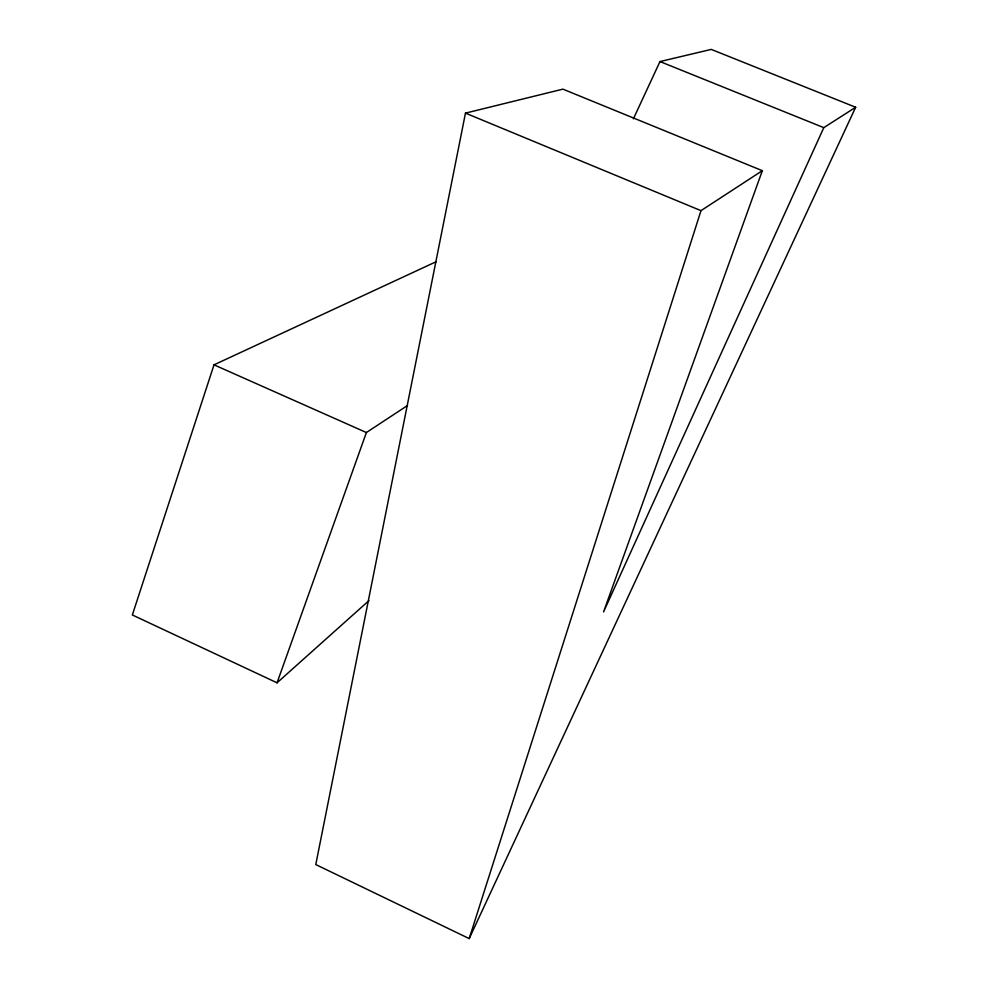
<?xml version="1.0" encoding="UTF-8"?>
<svg xmlns="http://www.w3.org/2000/svg" width="988" height="988" viewBox="0 0 988 988"><rect width="100%" height="100%" fill="white"/><g stroke="black" fill="none" stroke-linecap="round" stroke-linejoin="round"><path stroke-width="1.48" d="M855.657 107.26L823.807 127.65L603.545 611.93L762.328 170.689L562.901 89.142L465.471 113.126L315.777 864.562L469.201 938.6L855.657 107.26L711.249 49.4L659.984 61.565L633.394 118.819M469.201 938.6L700.986 210.654L762.328 170.689M436.264 261.672L214.013 364.831L132.343 614.968L277.048 682.807L368.969 600.605M277.048 682.807L366.387 432.534L407.513 405.512M659.984 61.565L823.807 127.65M465.471 113.126L700.986 210.654M214.013 364.831L366.387 432.534"/></g></svg>
